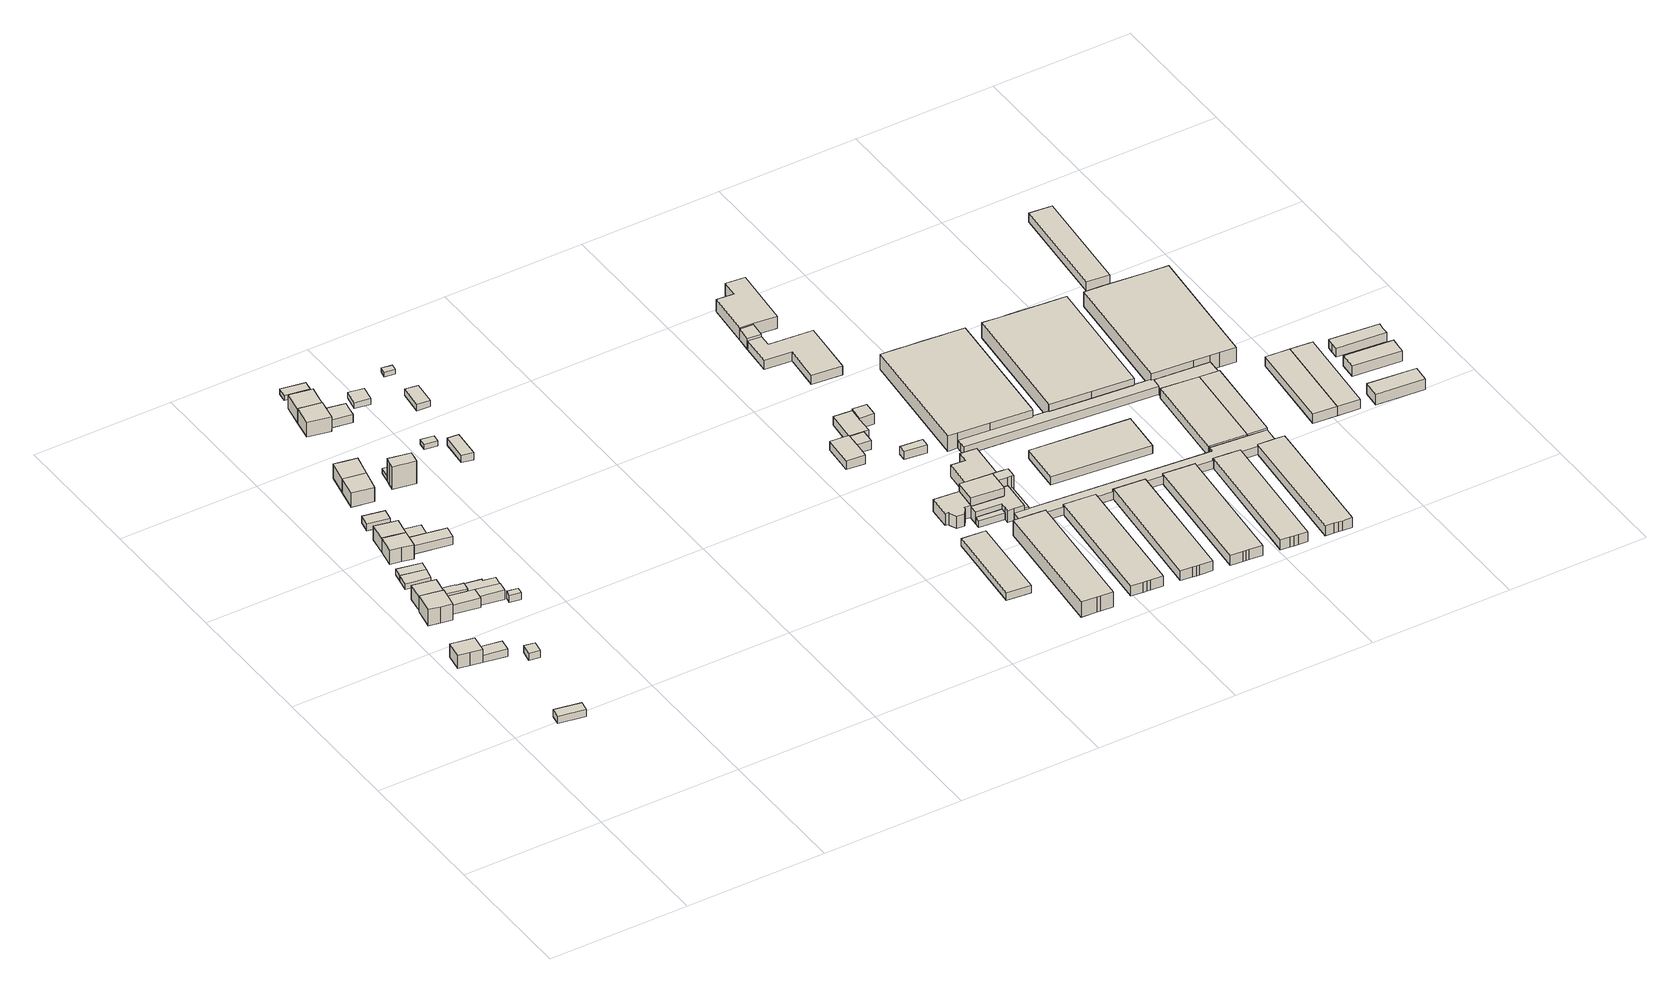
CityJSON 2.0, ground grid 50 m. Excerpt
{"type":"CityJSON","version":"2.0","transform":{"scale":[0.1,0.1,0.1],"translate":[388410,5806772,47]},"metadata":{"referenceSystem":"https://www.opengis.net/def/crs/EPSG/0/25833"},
"CityObjects":{
"building1":{"type":"Building","attributes":{"Gemeindeschluessel":"11000007","BezugspunktDach":"2200","function":"31001_2143","measuredHeight":2.78,"storeysAboveGround":1},"address":[{"country":"Germany","locality":"Berlin","thoroughfareNumber":"31 (2)","thoroughfareName":"Hermeroder Weg"}],"geometry":[{"type":"Solid","lod":"1","boundaries":[[[[0,1,2,3]],[[4,5,6,7]],[[4,7,3,2]],[[5,4,2,1]],[[6,5,1,0]],[[7,6,0,3]]]]}]},
"building2":{"type":"Building","attributes":{"Gemeindeschluessel":"11000007","function":"31001_1010"},"address":[{"country":"Germany","locality":"Berlin","thoroughfareNumber":"25","thoroughfareName":"Hermeroder Weg"}],"children":["building2-1","building2-2"]},
"building2-1":{"type":"BuildingPart","attributes":{"BezugspunktDach":"2200","measuredHeight":7.07,"storeysAboveGround":1},"parents":["building2"],"geometry":[{"type":"MultiSurface","lod":"1","boundaries":[[[8,9,10,11,12,13]],[[14,15,16,17,18,19]],[[14,19,13,12]],[[15,14,12,11]],[[16,15,11,10]],[[20,21,22,16,10,9]],[[18,17,9,8]],[[19,18,8,13]],[[17,22,21,20]]]}]},
"building2-2":{"type":"BuildingPart","attributes":{"BezugspunktDach":"2200","measuredHeight":2.86,"storeysAboveGround":1},"parents":["building2"],"geometry":[{"type":"Solid","lod":"1","boundaries":[[[[23,24,21,20]],[[22,25,26,17]],[[25,22,21,24]],[[26,25,24,23]],[[17,26,23,20]],[[22,17,20,21]]]]}]},
"building3":{"type":"Building","attributes":{"Gemeindeschluessel":"11000007","BezugspunktDach":"2200","function":"31001_2143","measuredHeight":2.72,"storeysAboveGround":1},"address":[{"country":"Germany","locality":"Berlin","thoroughfareNumber":"27 (2)","thoroughfareName":"Hermeroder Weg"}],"geometry":[{"type":"Solid","lod":"1","boundaries":[[[[27,28,29,30]],[[31,32,33,34]],[[31,34,30,29]],[[32,31,29,28]],[[33,32,28,27]],[[34,33,27,30]]]]}]},
"building4":{"type":"Building","attributes":{"Gemeindeschluessel":"11000007","BezugspunktDach":"2200","function":"31001_2463","measuredHeight":2.24,"storeysAboveGround":1},"address":[{"country":"Germany","locality":"Berlin","thoroughfareNumber":"21 (1)","thoroughfareName":"Hermeroder Weg"}],"geometry":[{"type":"Solid","lod":"1","boundaries":[[[[35,36,37,38]],[[39,40,41,42]],[[39,42,38,37]],[[40,39,37,36]],[[41,40,36,35]],[[42,41,35,38]]]]}]},
"building5":{"type":"Building","attributes":{"Gemeindeschluessel":"11000007","function":"31001_1010"},"address":[{"country":"Germany","locality":"Berlin","thoroughfareNumber":"23","thoroughfareName":"Hermeroder Weg"}],"children":["building5-1","building5-2","building5-3"]},
"building5-1":{"type":"BuildingPart","attributes":{"BezugspunktDach":"2200","measuredHeight":7.65,"storeysAboveGround":1},"parents":["building5"],"geometry":[{"type":"Solid","lod":"1","boundaries":[[[[43,44,45,46,47,48]],[[49,50,51,52,53,54]],[[49,54,48,47]],[[50,49,47,46]],[[51,50,46,45]],[[52,51,45,44],[55,56,57,51]],[[53,52,44,43]],[[54,53,43,48]],[[56,55,51,57]]]]}]},
"building5-2":{"type":"BuildingPart","attributes":{"BezugspunktDach":"2200","measuredHeight":3.66,"storeysAboveGround":1},"parents":["building5"],"geometry":[{"type":"Solid","lod":"1","boundaries":[[[[58,59,57,56]],[[51,60,61,55]],[[60,51,57,59]],[[61,60,59,58],[62,63,59,60]],[[55,61,58,56]],[[55,56,57,51]],[[63,62,60,59]]]]}]},
"building5-3":{"type":"BuildingPart","attributes":{"BezugspunktDach":"2200","measuredHeight":3.6,"storeysAboveGround":1},"parents":["building5"],"geometry":[{"type":"Solid","lod":"1","boundaries":[[[[64,65,59,63]],[[60,66,67,62]],[[66,60,59,65]],[[67,66,65,64]],[[62,67,64,63]],[[62,63,59,60]]]]}]},
"building6":{"type":"Building","attributes":{"Gemeindeschluessel":"11000007","BezugspunktDach":"2200","function":"31001_2463","measuredHeight":2.23,"storeysAboveGround":1},"address":[{"country":"Germany","locality":"Berlin","thoroughfareNumber":"19 (1)","thoroughfareName":"Hermeroder Weg"}],"geometry":[{"type":"Solid","lod":"1","boundaries":[[[[36,68,69,37]],[[70,71,40,39]],[[70,39,37,69]],[[71,70,69,68]],[[40,71,68,36]],[[39,40,36,37]]]]}]},
"building7":{"type":"Building","attributes":{"Gemeindeschluessel":"11000007","function":"31001_1010"},"address":[{"country":"Germany","locality":"Berlin","thoroughfareNumber":"21","thoroughfareName":"Hermeroder Weg"}],"children":["building7-1","building7-2","building7-3"]},
"building7-1":{"type":"BuildingPart","attributes":{"BezugspunktDach":"2200","measuredHeight":6.82,"storeysAboveGround":1},"parents":["building7"],"geometry":[{"type":"Solid","lod":"1","boundaries":[[[[72,73,74,75,76,77]],[[78,79,80,81,82,83]],[[78,83,77,76]],[[79,78,76,75]],[[80,79,75,74]],[[81,80,74,73],[84,85,86,87,88,81]],[[82,81,73,72]],[[83,82,72,77]],[[84,81,88,85]],[[88,87,86,85]]]]}]},
"building7-2":{"type":"BuildingPart","attributes":{"BezugspunktDach":"2200","measuredHeight":4.06,"storeysAboveGround":1},"parents":["building7"],"geometry":[{"type":"MultiSurface","lod":"1","boundaries":[[[89,90,91,92,86,85,84]],[[88,87,93,94,95,96,81]],[[93,87,86,92]],[[94,93,92,91]],[[95,94,91,90]],[[97,98,95,90,89]],[[81,96,89,84]],[[88,81,84,85]],[[87,88,85,86]],[[96,95,98,97]]]}]},
"building7-3":{"type":"BuildingPart","attributes":{"BezugspunktDach":"2200","measuredHeight":3.25,"storeysAboveGround":1},"parents":["building7"],"geometry":[{"type":"Solid","lod":"1","boundaries":[[[[99,100,101,102,103,98,97]],[[95,104,105,106,107,108,96]],[[104,95,98,103]],[[105,104,103,102]],[[106,105,102,101]],[[107,106,101,100]],[[108,107,100,99]],[[96,108,99,97]],[[96,97,98,95]]]]}]},
"building8":{"type":"Building","attributes":{"Gemeindeschluessel":"11000007","function":"31001_1010"},"address":[{"country":"Germany","locality":"Berlin","thoroughfareNumber":"17","thoroughfareName":"Hermeroder Weg"}],"children":["building8-1","building8-2"]},
"building8-1":{"type":"BuildingPart","attributes":{"BezugspunktDach":"2200","measuredHeight":7.84,"storeysAboveGround":1},"parents":["building8"],"geometry":[{"type":"MultiSurface","lod":"1","boundaries":[[[109,110,111,112]],[[113,114,115,116]],[[113,116,112,111]],[[114,113,111,110]],[[115,117,118,119,120,114,110,109]],[[116,115,109,112]],[[120,119,118,117,115]]]}]},
"building8-2":{"type":"BuildingPart","attributes":{"BezugspunktDach":"2200","measuredHeight":2.95,"storeysAboveGround":1},"parents":["building8"],"geometry":[{"type":"Solid","lod":"1","boundaries":[[[[121,122,118,117]],[[119,123,124,115]],[[123,119,118,122]],[[124,123,122,121]],[[115,124,121,117]],[[119,115,117,118]]]]}]},
"building9":{"type":"Building","attributes":{"Gemeindeschluessel":"11000007","function":"31001_1010"},"address":[{"country":"Germany","locality":"Berlin","thoroughfareNumber":"19","thoroughfareName":"Hermeroder Weg"}],"children":["building9-1","building9-2"]},
"building9-1":{"type":"BuildingPart","attributes":{"BezugspunktDach":"2200","measuredHeight":7.06,"storeysAboveGround":1},"parents":["building9"],"geometry":[{"type":"Solid","lod":"1","boundaries":[[[[125,126,127,128,129,130]],[[116,131,115,132,133,134]],[[116,134,130,129]],[[131,116,129,128]],[[115,131,128,127]],[[132,115,127,126],[135,136,137,115]],[[133,132,126,125]],[[134,133,125,130]],[[136,135,115,137]]]]}]},
"building9-2":{"type":"BuildingPart","attributes":{"BezugspunktDach":"2200","measuredHeight":3.15,"storeysAboveGround":1},"parents":["building9"],"geometry":[{"type":"Solid","lod":"1","boundaries":[[[[138,139,137,136]],[[115,140,141,135]],[[140,115,137,139]],[[141,140,139,138]],[[135,141,138,136]],[[115,135,136,137]]]]}]},
"building10":{"type":"Building","attributes":{"Gemeindeschluessel":"11000007","BezugspunktDach":"2200","function":"31001_2143","measuredHeight":2.75,"storeysAboveGround":1},"address":[{"country":"Germany","locality":"Berlin","thoroughfareNumber":"23 (2)","thoroughfareName":"Hermeroder Weg"}],"geometry":[{"type":"Solid","lod":"1","boundaries":[[[[142,143,144,145]],[[146,147,148,149]],[[146,149,145,144]],[[147,146,144,143]],[[148,147,143,142]],[[149,148,142,145]]]]}]},
"building11":{"type":"Building","attributes":{"Gemeindeschluessel":"11000007","BezugspunktDach":"2200","function":"31001_2463","measuredHeight":2.57,"storeysAboveGround":1},"address":[{"country":"Germany","locality":"Berlin","thoroughfareNumber":"17 (1)","thoroughfareName":"Hermeroder Weg"}],"geometry":[{"type":"Solid","lod":"1","boundaries":[[[[150,151,152,153]],[[154,155,156,157]],[[154,157,153,152]],[[155,154,152,151]],[[156,155,151,150]],[[157,156,150,153]]]]}]},
"building12":{"type":"Building","attributes":{"Gemeindeschluessel":"11000007","BezugspunktDach":"2200","function":"31001_1010","measuredHeight":6.48,"storeysAboveGround":1},"address":[{"country":"Germany","locality":"Berlin","thoroughfareNumber":"15","thoroughfareName":"Hermeroder Weg"}],"geometry":[{"type":"Solid","lod":"1","boundaries":[[[[158,159,160,161,162]],[[163,164,165,166,167]],[[163,167,162,161]],[[164,163,161,160]],[[165,164,160,159]],[[166,165,159,158]],[[167,166,158,162]]]]}]},
"building13":{"type":"Building","attributes":{"Gemeindeschluessel":"11000007","BezugspunktDach":"2200","function":"31001_1010","measuredHeight":6.48,"storeysAboveGround":1},"address":[{"country":"Germany","locality":"Berlin","thoroughfareNumber":"13","thoroughfareName":"Hermeroder Weg"}],"geometry":[{"type":"Solid","lod":"1","boundaries":[[[[159,168,169,170,161]],[[171,172,173,165,163]],[[171,163,161,170]],[[172,171,170,169]],[[173,172,169,168]],[[165,173,168,159]],[[163,165,159,161]]]]}]},
"building14":{"type":"Building","attributes":{"Gemeindeschluessel":"11000007","BezugspunktDach":"2200","function":"31001_2143","measuredHeight":8.99,"storeysAboveGround":1},"address":[{"country":"Germany","locality":"Berlin","thoroughfareNumber":"15 (1)","thoroughfareName":"Hermeroder Weg"}],"geometry":[{"type":"Solid","lod":"1","boundaries":[[[[174,175,176,177,178,179]],[[180,181,182,183,184,185]],[[180,185,179,178]],[[181,180,178,177]],[[182,181,177,176]],[[183,182,176,175]],[[184,183,175,174]],[[185,184,174,179]]]]}]},
"building15":{"type":"Building","attributes":{"Gemeindeschluessel":"11000007","BezugspunktDach":"2200","function":"31001_2723","measuredHeight":2,"storeysAboveGround":1},"address":[{"country":"Germany","locality":"Berlin","thoroughfareNumber":"13 (1)","thoroughfareName":"Hermeroder Weg"}],"geometry":[{"type":"Solid","lod":"1","boundaries":[[[[186,187,188,189]],[[190,191,192,181]],[[190,181,189,188]],[[191,190,188,187]],[[192,191,187,186]],[[181,192,186,189]]]]}]},
"building16":{"type":"Building","attributes":{"Gemeindeschluessel":"11000007","BezugspunktDach":"2200","function":"31001_1010","measuredHeight":6.6,"storeysAboveGround":1},"address":[{"country":"Germany","locality":"Berlin","thoroughfareNumber":"9","thoroughfareName":"Hermeroder Weg"}],"geometry":[{"type":"Solid","lod":"1","boundaries":[[[[193,194,195,196,197]],[[198,199,200,201,202]],[[198,202,197,196]],[[199,198,196,195]],[[200,199,195,194]],[[201,200,194,193]],[[202,201,193,197]]]]}]},
"building17":{"type":"Building","attributes":{"Gemeindeschluessel":"11000007","function":"31001_1010"},"address":[{"country":"Germany","locality":"Berlin","thoroughfareNumber":"11","thoroughfareName":"Hermeroder Weg"}],"children":["building17-1","building17-2"]},
"building17-1":{"type":"BuildingPart","attributes":{"BezugspunktDach":"2200","measuredHeight":6.28,"storeysAboveGround":1},"parents":["building17"],"geometry":[{"type":"MultiSurface","lod":"1","boundaries":[[[203,204,205,206,207]],[[202,208,201,209,210]],[[202,210,207,206]],[[208,202,206,205]],[[201,208,205,204]],[[209,211,212,213,214,204,203]],[[210,209,203,207]],[[215,213,212,211]],[[215,201,214,213]]]}]},
"building17-2":{"type":"BuildingPart","attributes":{"BezugspunktDach":"2200","measuredHeight":3.38,"storeysAboveGround":1},"parents":["building17"],"geometry":[{"type":"Solid","lod":"1","boundaries":[[[[216,217,218,214,213,212]],[[215,201,219,220,221,211]],[[219,201,214,218]],[[220,219,218,217]],[[221,220,217,216]],[[211,221,216,212]],[[215,211,212,213]],[[201,215,213,214]]]]}]},
"building18":{"type":"Building","attributes":{"Gemeindeschluessel":"11000007","BezugspunktDach":"2200","function":"31001_2463","measuredHeight":2.08,"storeysAboveGround":1},"address":[{"country":"Germany","locality":"Berlin","thoroughfareNumber":"9 (3)","thoroughfareName":"Hermeroder Weg"}],"geometry":[{"type":"Solid","lod":"1","boundaries":[[[[222,223,224,225]],[[226,227,228,229]],[[226,229,225,224]],[[227,226,224,223]],[[228,227,223,222]],[[229,228,222,225]]]]}]},
"building19":{"type":"Building","attributes":{"Gemeindeschluessel":"11000007","BezugspunktDach":"2200","function":"31001_2723","measuredHeight":2.46,"storeysAboveGround":1},"address":[{"country":"Germany","locality":"Berlin","thoroughfareNumber":"13 (2)","thoroughfareName":"Hermeroder Weg"}],"geometry":[{"type":"Solid","lod":"1","boundaries":[[[[230,231,232,233]],[[234,235,236,237]],[[234,237,233,232]],[[235,234,232,231]],[[236,235,231,230]],[[237,236,230,233]]]]}]},
"building20":{"type":"Building","attributes":{"Gemeindeschluessel":"11000007","BezugspunktDach":"2200","function":"31001_2143","measuredHeight":2.34,"storeysAboveGround":1},"address":[{"country":"Germany","locality":"Berlin","thoroughfareNumber":"9 (1)","thoroughfareName":"Hermeroder Weg"}],"geometry":[{"type":"Solid","lod":"1","boundaries":[[[[238,239,240,241]],[[242,243,244,245]],[[242,245,241,240]],[[243,242,240,239]],[[244,243,239,238]],[[245,244,238,241]]]]}]},
"building21":{"type":"Building","attributes":{"Gemeindeschluessel":"11000007","BezugspunktDach":"2200","function":"31001_2143","measuredHeight":2.72,"storeysAboveGround":1},"address":[{"country":"Germany","locality":"Berlin","thoroughfareNumber":"13 (3)","thoroughfareName":"Hermeroder Weg"}],"geometry":[{"type":"Solid","lod":"1","boundaries":[[[[246,247,248,249]],[[250,251,252,253]],[[250,253,249,248]],[[251,250,248,247]],[[252,251,247,246]],[[253,252,246,249]]]]}]},
"building22":{"type":"Building","attributes":{"Gemeindeschluessel":"11000007","BezugspunktDach":"2200","function":"31001_2143","measuredHeight":2.44,"storeysAboveGround":1},"address":[{"country":"Germany","locality":"Berlin","thoroughfareNumber":"11 (1)","thoroughfareName":"Hermeroder Weg"}],"geometry":[{"type":"Solid","lod":"1","boundaries":[[[[254,255,256,257]],[[258,259,260,261]],[[258,261,257,256]],[[259,258,256,255]],[[260,259,255,254]],[[261,260,254,257]]]]}]},
"building23":{"type":"Building","attributes":{"Gemeindeschluessel":"11000007","BezugspunktDach":"2200","function":"31001_1313","measuredHeight":1.68,"storeysAboveGround":1},"address":[{"country":"Germany","locality":"Berlin","thoroughfareNumber":"9 (2)","thoroughfareName":"Hermeroder Weg"}],"geometry":[{"type":"Solid","lod":"1","boundaries":[[[[262,263,264,265]],[[266,267,268,269]],[[266,269,265,264]],[[267,266,264,263]],[[268,267,263,262]],[[269,268,262,265]]]]}]},
"building24":{"type":"Building","attributes":{"Gemeindeschluessel":"11000007","BezugspunktDach":"2200","function":"31001_2500","measuredHeight":2.76,"storeysAboveGround":1},"address":[{"country":"Germany","locality":"Berlin","thoroughfareNumber":"7 (19)","thoroughfareName":"Diedersdorfer Weg"}],"geometry":[{"type":"Solid","lod":"1","boundaries":[[[[270,271,272,273]],[[274,275,276,277]],[[274,277,273,272]],[[275,274,272,271]],[[276,275,271,270]],[[277,276,270,273]]]]}]},
"building25":{"type":"Building","attributes":{"Gemeindeschluessel":"11000007","BezugspunktDach":"2200","function":"31001_2500","measuredHeight":4.6,"storeysAboveGround":1},"address":[{"country":"Germany","locality":"Berlin","thoroughfareNumber":"7 (1)","thoroughfareName":"Diedersdorfer Weg"}],"geometry":[{"type":"Solid","lod":"1","boundaries":[[[[278,279,280,281,282,283,284,285,286,287]],[[288,289,290,291,292,293,294,295,296,297]],[[288,297,287,286]],[[289,288,286,285]],[[290,289,285,284]],[[291,290,284,283]],[[292,291,283,282]],[[293,292,282,281]],[[294,293,281,280]],[[295,294,280,279]],[[296,295,279,278]],[[297,296,278,287]]]]}]},
"building26":{"type":"Building","attributes":{"Gemeindeschluessel":"11000007","BezugspunktDach":"2200","function":"31001_2741","measuredHeight":6.91,"storeysAboveGround":1},"address":[{"country":"Germany","locality":"Berlin","thoroughfareNumber":"7 (20)","thoroughfareName":"Diedersdorfer Weg"}],"geometry":[{"type":"Solid","lod":"1","boundaries":[[[[298,299,300,301,302,303,304,305]],[[306,307,308,309,310,311,312,313]],[[306,313,305,304]],[[307,306,304,303]],[[308,307,303,302]],[[309,308,302,301]],[[310,309,301,300]],[[311,310,300,299]],[[312,311,299,298]],[[313,312,298,305]]]]}]},
"building27":{"type":"Building","attributes":{"Gemeindeschluessel":"11000007","BezugspunktDach":"2200","function":"51009_1610","measuredHeight":2.42,"storeysAboveGround":0},"address":[{"country":"Germany","locality":"Berlin"}],"geometry":[{"type":"Solid","lod":"1","boundaries":[[[[314,315,316,317]],[[318,319,320,321]],[[318,321,317,316]],[[319,318,316,315]],[[320,319,315,314]],[[321,320,314,317]]]]}]},
"building28":{"type":"Building","attributes":{"Gemeindeschluessel":"11000007","function":"31001_1220"},"address":[{"country":"Germany","locality":"Berlin","thoroughfareNumber":"7 (2)","thoroughfareName":"Diedersdorfer Weg"}],"children":["building28-1","building28-2","building28-3","building28-4"]},
"building28-1":{"type":"BuildingPart","attributes":{"BezugspunktDach":"2200","measuredHeight":3.49,"storeysAboveGround":1},"parents":["building28"],"geometry":[{"type":"MultiSurface","lod":"1","boundaries":[[[322,323,324,325,326,327,328]],[[329,330,331,332,333,334,335]],[[329,335,328,327]],[[330,329,327,326]],[[336,337,326,325]],[[332,338,336,331,325,324]],[[333,332,324,323]],[[334,333,323,322]],[[335,334,322,328]],[[331,330,337,336]],[[331,336,338,332]]]}]},
"building28-2":{"type":"BuildingPart","attributes":{"BezugspunktDach":"2200","measuredHeight":3.47,"storeysAboveGround":1},"parents":["building28"],"geometry":[{"type":"MultiSurface","lod":"1","boundaries":[[[336,339,340,341,342,343,337]],[[344,345,346,347,348,331,330]],[[344,330,337,343]],[[345,344,343,342]],[[348,347,340,339]],[[331,336,339,336]],[[345,342,341,346]],[[348,339,336,331]],[[330,331,336,337]]]}]},
"building28-3":{"type":"BuildingPart","attributes":{"BezugspunktDach":"2200","measuredHeight":4.91,"storeysAboveGround":1},"parents":["building28"],"geometry":[{"type":"MultiSurface","lod":"1","boundaries":[[[349,350,351,352]],[[345,353,354,346]],[[345,342,341,352,351]],[[353,345,351,350]],[[354,353,350,349]],[[346,354,349,352]],[[346,341,342,345]]]}]},
"building28-4":{"type":"BuildingPart","attributes":{"BezugspunktDach":"2200","measuredHeight":3.44,"storeysAboveGround":1},"parents":["building28"],"geometry":[{"type":"Solid","lod":"1","boundaries":[[[[355,356,339,336,338]],[[331,348,357,333,332]],[[357,348,339,356]],[[333,357,356,355]],[[332,333,355,338]],[[331,332,338,336]],[[348,331,336,339]]]]}]},
"building29":{"type":"Building","attributes":{"Gemeindeschluessel":"11000007","function":"31001_2020"},"address":[{"country":"Germany","locality":"Berlin","thoroughfareNumber":"11, 7, 9","thoroughfareName":"Diedersdorfer Weg"}],"children":["building29-1","building29-2","building29-3","building29-4"]},
"building29-1":{"type":"BuildingPart","attributes":{"BezugspunktDach":"2200","measuredHeight":7.83,"storeysAboveGround":2},"parents":["building29"],"geometry":[{"type":"MultiSurface","lod":"1","boundaries":[[[358,359,360,361,362,363]],[[364,365,366,367,368,369]],[[364,369,363,362]],[[365,364,362,361]],[[370,371,365,361,360]],[[372,373,374,359,358]],[[367,375,367,368]],[[369,368,358,363],[368,369,376,373]],[[366,365,371,370]],[[367,366,360,359]],[[368,367,375,374,373,372]],[[376,369,368,373]]]}]},
"building29-2":{"type":"BuildingPart","attributes":{"BezugspunktDach":"2200","measuredHeight":4.54,"storeysAboveGround":2},"parents":["building29"],"geometry":[{"type":"MultiSurface","lod":"1","boundaries":[[[377,378,379,380,381,382,374,373,376,383]],[[369,368,367,384,385,386,387,320,319,318]],[[369,318,383,376]],[[385,384,382,381]],[[386,385,381,380]],[[387,386,380,379]],[[320,387,379,378]],[[319,320,378,377]],[[318,319,377,383]],[[388,368,369,389,376,373]],[[368,390,373,374,367]],[[391,384,367,374,382]]]}]},
"building29-3":{"type":"BuildingPart","attributes":{"BezugspunktDach":"2200","measuredHeight":4.5,"storeysAboveGround":2},"parents":["building29"],"geometry":[{"type":"MultiSurface","lod":"1","boundaries":[[[392,393,394,395,396,371]],[[397,398,399,400,401,365]],[[397,365,371,396]],[[398,397,396,395]],[[399,398,395,394]],[[400,399,394,393]],[[401,400,393,392]],[[365,401,366,365,402]],[[402,365,366,370,371]],[[392,370,366,401]]]}]},
"building29-4":{"type":"BuildingPart","attributes":{"BezugspunktDach":"2200","measuredHeight":7.83,"storeysAboveGround":2},"parents":["building29"],"geometry":[{"type":"MultiSurface","lod":"1","boundaries":[[[403,404,405,406,407,360,359]],[[366,401,408,409,410,384,367]],[[392,370,366,360,407]],[[408,401,407,406]],[[409,408,406,405]],[[410,409,405,404]],[[384,410,404,403]],[[374,382,384,367,384,403,359]],[[367,359,360,366]],[[401,366,370,392]],[[367,384,382,374]]]}]},
"building30":{"type":"Building","attributes":{"Gemeindeschluessel":"11000007","BezugspunktDach":"2200","function":"31001_2723","measuredHeight":3,"storeysAboveGround":1},"address":[{"country":"Germany","locality":"Berlin","thoroughfareNumber":"7 (3)","thoroughfareName":"Diedersdorfer Weg"}],"geometry":[{"type":"Solid","lod":"1","boundaries":[[[[411,412,413,414]],[[415,416,417,418]],[[415,418,414,413]],[[416,415,413,412]],[[417,416,412,411]],[[418,417,411,414]]]]}]},
"building31":{"type":"Building","attributes":{"Gemeindeschluessel":"11000007","BezugspunktDach":"2200","function":"31001_2700","measuredHeight":3.54,"storeysAboveGround":1},"address":[{"country":"Germany","locality":"Berlin","thoroughfareNumber":"7 (17)","thoroughfareName":"Diedersdorfer Weg"}],"geometry":[{"type":"Solid","lod":"1","boundaries":[[[[419,420,421,422]],[[384,410,423,385]],[[384,385,422,421]],[[410,384,421,420]],[[423,410,420,419]],[[385,423,419,422]]]]}]},
"building32":{"type":"Building","attributes":{"Gemeindeschluessel":"11000007","BezugspunktDach":"2200","function":"31001_2741","measuredHeight":4.97,"storeysAboveGround":1},"address":[{"country":"Germany","locality":"Berlin","thoroughfareNumber":"7 (21)","thoroughfareName":"Diedersdorfer Weg"}],"geometry":[{"type":"Solid","lod":"1","boundaries":[[[[424,425,426,427,428,429,430,431,432,433]],[[434,435,436,437,438,439,440,441,442,443]],[[434,443,433,432]],[[435,434,432,431]],[[436,435,431,430]],[[437,436,430,429]],[[438,437,429,428]],[[439,438,428,427]],[[440,439,427,426]],[[441,440,426,425]],[[442,441,425,424]],[[443,442,424,433]]]]}]},
"building33":{"type":"Building","attributes":{"Gemeindeschluessel":"11000007","BezugspunktDach":"2200","function":"51009_1610","measuredHeight":4.3,"storeysAboveGround":0},"address":[{"country":"Germany","locality":"Berlin"}],"geometry":[{"type":"Solid","lod":"1","boundaries":[[[[444,445,446,447]],[[448,449,450,451]],[[448,451,447,446]],[[449,448,446,445]],[[450,449,445,444]],[[451,450,444,447]]]]}]},
"building34":{"type":"Building","attributes":{"name":"Naturschutzstation","Gemeindeschluessel":"11000007","BezugspunktDach":"2200","function":"31001_3020","measuredHeight":3.5,"storeysAboveGround":1},"address":[{"country":"Germany","locality":"Berlin","thoroughfareNumber":"5 (1)","thoroughfareName":"Diedersdorfer Weg"}],"geometry":[{"type":"Solid","lod":"1","boundaries":[[[[452,453,454,455,456,457,458,459]],[[451,450,460,461,462,463,464,465]],[[451,465,459,458]],[[450,451,458,457]],[[460,450,457,456]],[[461,460,456,455]],[[462,461,455,454]],[[463,462,454,453]],[[464,463,453,452]],[[465,464,452,459]]]]}]},
"building35":{"type":"Building","attributes":{"Gemeindeschluessel":"11000007","BezugspunktDach":"2200","function":"31001_3020","measuredHeight":4.73,"storeysAboveGround":1},"address":[{"country":"Germany","locality":"Berlin","thoroughfareNumber":"5","thoroughfareName":"Diedersdorfer Weg"}],"geometry":[{"type":"Solid","lod":"1","boundaries":[[[[466,467,468,469,470,471,472]],[[473,474,475,476,477,449,448]],[[473,448,472,471]],[[474,473,471,470]],[[475,474,470,469]],[[476,475,469,468]],[[477,476,468,467]],[[449,477,467,466]],[[448,449,466,472]]]]}]},
"building36":{"type":"Building","attributes":{"Gemeindeschluessel":"11000007","BezugspunktDach":"2200","function":"31001_2741","measuredHeight":4.79,"storeysAboveGround":1},"address":[{"country":"Germany","locality":"Berlin","thoroughfareNumber":"7 (22)","thoroughfareName":"Diedersdorfer Weg"}],"geometry":[{"type":"Solid","lod":"1","boundaries":[[[[478,479,480,481,482,483,484,485,486,487]],[[488,489,490,491,492,493,494,495,496,497]],[[488,497,487,486]],[[489,488,486,485]],[[490,489,485,484]],[[491,490,484,483]],[[492,491,483,482]],[[493,492,482,481]],[[494,493,481,480]],[[495,494,480,479]],[[496,495,479,478]],[[497,496,478,487]]]]}]},
"building37":{"type":"Building","attributes":{"Gemeindeschluessel":"11000007","BezugspunktDach":"2200","function":"31001_2741","measuredHeight":9.04,"storeysAboveGround":1},"address":[{"country":"Germany","locality":"Berlin","thoroughfareNumber":"7 (4)","thoroughfareName":"Diedersdorfer Weg"}],"geometry":[{"type":"Solid","lod":"1","boundaries":[[[[498,499,500,501,502,503,504,505,506,507,508,509]],[[510,511,512,513,514,515,516,517,518,519,520,521]],[[510,521,509,508]],[[511,510,508,507]],[[512,511,507,506]],[[513,512,506,505]],[[514,513,505,504]],[[515,514,504,503]],[[516,515,503,502]],[[517,516,502,501]],[[518,517,501,500]],[[519,518,500,499]],[[520,519,499,498]],[[521,520,498,509]]]]}]},
"building38":{"type":"Building","attributes":{"Gemeindeschluessel":"11000007","BezugspunktDach":"2200","function":"31001_2720","measuredHeight":3.09,"storeysAboveGround":1},"address":[{"country":"Germany","locality":"Berlin","thoroughfareNumber":"7 (9)","thoroughfareName":"Diedersdorfer Weg"}],"geometry":[{"type":"Solid","lod":"1","boundaries":[[[[522,523,524,525]],[[526,527,528,529]],[[526,529,525,524]],[[527,526,524,523]],[[528,527,523,522]],[[529,528,522,525]]]]}]},
"building39":{"type":"Building","attributes":{"Gemeindeschluessel":"11000007","BezugspunktDach":"2200","function":"31001_2700","measuredHeight":3.18,"storeysAboveGround":1},"address":[{"country":"Germany","locality":"Berlin","thoroughfareNumber":"7 (18)","thoroughfareName":"Diedersdorfer Weg"}],"geometry":[{"type":"Solid","lod":"1","boundaries":[[[[530,531,532,533,534,535,536,537,538,539,540,541,542,543,544,545,546,547,548,549,550,551,552,553,554,555,556,557,558]],[[559,560,561,562,563,564,565,566,567,568,569,570,571,572,573,574,575,576,492,491,489,488,438,437,435,434,577,578,579]],[[559,579,558,557]],[[560,559,557,556]],[[561,560,556,555]],[[562,561,555,554]],[[563,562,554,553]],[[564,563,553,552]],[[565,564,552,551]],[[566,565,551,550]],[[567,566,550,549]],[[568,567,549,548]],[[569,568,548,547]],[[570,569,547,546]],[[571,570,546,545]],[[572,571,545,544]],[[573,572,544,543]],[[574,573,543,542]],[[575,574,542,541]],[[576,575,541,540]],[[492,576,540,539]],[[491,492,539,538]],[[489,491,538,537]],[[488,489,537,536]],[[438,488,536,535]],[[437,438,535,534]],[[435,437,534,533]],[[434,435,533,532]],[[577,434,532,531]],[[578,577,531,530]],[[579,578,530,558]]]]}]},
"building40":{"type":"Building","attributes":{"Gemeindeschluessel":"11000007","BezugspunktDach":"2200","function":"31001_2741","measuredHeight":4.96,"storeysAboveGround":1},"address":[{"country":"Germany","locality":"Berlin","thoroughfareNumber":"7 (23)","thoroughfareName":"Diedersdorfer Weg"}],"geometry":[{"type":"Solid","lod":"1","boundaries":[[[[580,581,582,583,584,585,586,587,588,589]],[[590,591,592,593,594,595,596,597,598,599]],[[590,599,589,588]],[[591,590,588,587]],[[592,591,587,586]],[[593,592,586,585]],[[594,593,585,584]],[[595,594,584,583]],[[596,595,583,582]],[[597,596,582,581]],[[598,597,581,580]],[[599,598,580,589]]]]}]},
"building41":{"type":"Building","attributes":{"Gemeindeschluessel":"11000007","function":"31001_2700"},"address":[{"country":"Germany","locality":"Berlin","thoroughfareNumber":"7 (5)","thoroughfareName":"Diedersdorfer Weg"}],"children":["building41-1","building41-2"]},
"building41-1":{"type":"BuildingPart","attributes":{"BezugspunktDach":"2200","measuredHeight":3.41,"storeysAboveGround":1},"parents":["building41"],"geometry":[{"type":"MultiSurface","lod":"1","boundaries":[[[600,601,602,603,604,605,606,607,608,609,610,611,612,613]],[[614,520,518,517,615,616,617,618,619,620,621,622,623,624]],[[614,624,613,612]],[[520,614,612,611]],[[518,520,611,610]],[[517,518,610,609]],[[615,517,609,608]],[[616,615,608,607]],[[617,616,607,606]],[[618,617,606,605]],[[619,618,605,604]],[[620,619,604,603]],[[621,620,603,602]],[[625,626,602,601]],[[623,627,625,622,601,600]],[[624,623,600,613]],[[622,621,626,625]],[[622,625,627,623]]]}]},
"building41-2":{"type":"BuildingPart","attributes":{"BezugspunktDach":"2200","measuredHeight":2.98,"storeysAboveGround":1},"parents":["building41"],"geometry":[{"type":"MultiSurface","lod":"1","boundaries":[[[628,629,630,626,627,631]],[[623,621,632,633,634,635]],[[623,635,631,627]],[[632,621,626,630]],[[633,632,630,629]],[[634,633,629,628]],[[635,634,628,631]],[[622,625,626,621,636]],[[623,627,625,622]]]}]},
"building42":{"type":"Building","attributes":{"Gemeindeschluessel":"11000007","BezugspunktDach":"2200","function":"31001_2741","measuredHeight":4.76,"storeysAboveGround":1},"address":[{"country":"Germany","locality":"Berlin","thoroughfareNumber":"7 (24)","thoroughfareName":"Diedersdorfer Weg"}],"geometry":[{"type":"Solid","lod":"1","boundaries":[[[[637,638,639,640,641,642,643,644,645,646]],[[647,648,649,650,651,652,653,654,655,656]],[[647,656,646,645]],[[648,647,645,644]],[[649,648,644,643]],[[650,649,643,642]],[[651,650,642,641]],[[652,651,641,640]],[[653,652,640,639]],[[654,653,639,638]],[[655,654,638,637]],[[656,655,637,646]]]]}]},
"building43":{"type":"Building","attributes":{"Gemeindeschluessel":"11000007","BezugspunktDach":"2200","function":"31001_2741","measuredHeight":9.06,"storeysAboveGround":1},"address":[{"country":"Germany","locality":"Berlin","thoroughfareNumber":"7 (6)","thoroughfareName":"Diedersdorfer Weg"}],"geometry":[{"type":"Solid","lod":"1","boundaries":[[[[657,658,659,660,661,662,663,664,665,666,667,668]],[[615,669,670,671,672,673,674,675,618,617,676,616]],[[615,616,668,667]],[[669,615,667,666]],[[670,669,666,665]],[[671,670,665,664]],[[672,671,664,663]],[[673,672,663,662]],[[674,673,662,661]],[[675,674,661,660]],[[618,675,660,659]],[[617,618,659,658]],[[676,617,658,657]],[[616,676,657,668]]]]}]},
"building44":{"type":"Building","attributes":{"Gemeindeschluessel":"11000007","BezugspunktDach":"2200","function":"31001_2741","measuredHeight":4.64,"storeysAboveGround":1},"address":[{"country":"Germany","locality":"Berlin","thoroughfareNumber":"7 (25)","thoroughfareName":"Diedersdorfer Weg"}],"geometry":[{"type":"Solid","lod":"1","boundaries":[[[[677,678,679,680,681,682,683,684,685,686]],[[568,567,687,566,688,689,690,691,692,693]],[[568,693,686,685]],[[567,568,685,684]],[[687,567,684,683]],[[566,687,683,682]],[[688,566,682,681]],[[689,688,681,680]],[[690,689,680,679]],[[691,690,679,678]],[[692,691,678,677]],[[693,692,677,686]]]]}]},
"building45":{"type":"Building","attributes":{"Gemeindeschluessel":"11000007","BezugspunktDach":"2200","function":"31001_2721","measuredHeight":3.78,"storeysAboveGround":1},"address":[{"country":"Germany","locality":"Berlin","thoroughfareNumber":"7 (10)","thoroughfareName":"Diedersdorfer Weg"}],"geometry":[{"type":"Solid","lod":"1","boundaries":[[[[694,695,696,697,698,699]],[[700,701,702,703,704,705]],[[700,705,699,698]],[[701,700,698,697]],[[702,701,697,696]],[[703,702,696,695]],[[704,703,695,694]],[[705,704,694,699]]]]}]},
"building46":{"type":"Building","attributes":{"Gemeindeschluessel":"11000007","BezugspunktDach":"2200","function":"31001_2720","measuredHeight":3.77,"storeysAboveGround":1},"address":[{"country":"Germany","locality":"Berlin","thoroughfareNumber":"7 (11)","thoroughfareName":"Diedersdorfer Weg"}],"geometry":[{"type":"Solid","lod":"1","boundaries":[[[[706,707,696,695]],[[634,633,565,564]],[[634,564,695,696]],[[633,634,696,707]],[[565,633,707,706]],[[564,565,706,695]]]]}]},
"building47":{"type":"Building","attributes":{"Gemeindeschluessel":"11000007","BezugspunktDach":"2200","function":"31001_2741","measuredHeight":8.34,"storeysAboveGround":1},"address":[{"country":"Germany","locality":"Berlin","thoroughfareNumber":"7 (8)","thoroughfareName":"Diedersdorfer Weg"}],"geometry":[{"type":"Solid","lod":"1","boundaries":[[[[708,709,710,711,712,713,714,715,716,717,718,719]],[[619,720,721,722,723,724,725,726,727,632,728,620]],[[619,620,719,718]],[[720,619,718,717]],[[721,720,717,716]],[[722,721,716,715]],[[723,722,715,714]],[[724,723,714,713]],[[725,724,713,712]],[[726,725,712,711]],[[727,726,711,710]],[[632,727,710,709]],[[728,632,709,708]],[[620,728,708,719]]]]}]},
"building48":{"type":"Building","attributes":{"Gemeindeschluessel":"11000007","BezugspunktDach":"2200","function":"31001_2720","measuredHeight":3.58,"storeysAboveGround":1},"address":[{"country":"Germany","locality":"Berlin","thoroughfareNumber":"7 (12)","thoroughfareName":"Diedersdorfer Weg"}],"geometry":[{"type":"Solid","lod":"1","boundaries":[[[[729,730,731,732]],[[733,734,735,736]],[[733,736,732,731]],[[734,733,731,730]],[[735,734,730,729]],[[736,735,729,732]]]]}]},
"building49":{"type":"Building","attributes":{"Gemeindeschluessel":"11000007","BezugspunktDach":"2200","function":"31001_2741","measuredHeight":4.06,"storeysAboveGround":1},"address":[{"country":"Germany","locality":"Berlin","thoroughfareNumber":"7 (7)","thoroughfareName":"Diedersdorfer Weg"}],"geometry":[{"type":"Solid","lod":"1","boundaries":[[[[737,738,739,740]],[[741,742,743,744]],[[741,744,740,739]],[[742,741,739,738]],[[743,742,738,737]],[[744,743,737,740]]]]}]},
"building50":{"type":"Building","attributes":{"Gemeindeschluessel":"11000007","BezugspunktDach":"2200","function":"31001_2723","measuredHeight":3.6,"storeysAboveGround":1},"address":[{"country":"Germany","locality":"Berlin","thoroughfareNumber":"7 (13)","thoroughfareName":"Diedersdorfer Weg"}],"geometry":[{"type":"Solid","lod":"1","boundaries":[[[[745,746,730,729]],[[734,747,748,735]],[[734,735,729,730]],[[747,734,730,746]],[[748,747,746,745]],[[735,748,745,729]]]]}]},
"building51":{"type":"Building","attributes":{"Gemeindeschluessel":"11000007","BezugspunktDach":"2200","function":"31001_2723","measuredHeight":4.36,"storeysAboveGround":1},"address":[{"country":"Germany","locality":"Berlin","thoroughfareNumber":"7 (16)","thoroughfareName":"Diedersdorfer Weg"}],"geometry":[{"type":"Solid","lod":"1","boundaries":[[[[749,750,751,752,753]],[[754,755,756,757,758]],[[754,758,753,752]],[[755,754,752,751]],[[756,755,751,750]],[[757,756,750,749]],[[758,757,749,753]]]]}]},
"building52":{"type":"Building","attributes":{"Gemeindeschluessel":"11000007","BezugspunktDach":"2200","function":"31001_2723","measuredHeight":4.3,"storeysAboveGround":1},"address":[{"country":"Germany","locality":"Berlin","thoroughfareNumber":"7 (15)","thoroughfareName":"Diedersdorfer Weg"}],"geometry":[{"type":"Solid","lod":"1","boundaries":[[[[759,760,761,762,763]],[[764,765,766,767,768]],[[764,768,763,762]],[[765,764,762,761]],[[766,765,761,760]],[[767,766,760,759]],[[768,767,759,763]]]]}]},
"building53":{"type":"Building","attributes":{"Gemeindeschluessel":"11000007","BezugspunktDach":"2200","function":"31001_2723","measuredHeight":3.65,"storeysAboveGround":1},"address":[{"country":"Germany","locality":"Berlin","thoroughfareNumber":"7 (14)","thoroughfareName":"Diedersdorfer Weg"}],"geometry":[{"type":"Solid","lod":"1","boundaries":[[[[769,770,771,772,773,774]],[[775,776,777,778,779,780]],[[775,780,774,773]],[[776,775,773,772]],[[777,776,772,771]],[[778,777,771,770]],[[779,778,770,769]],[[780,779,769,774]]]]}]}
},
"vertices":[
[223,439,64],[229,475,64],[135,493,64],[129,457,64],[135,493,36],[229,475,36],[223,439,36],[129,457,36],
[51,841,94],[92,833,94],[102,895,94],[61,903,94],[20,911,94],[10,848,94],[20,911,43],[61,903,43],[102,895,43],[92,833,43],[51,841,43],[10,848,43],[92,833,71],[99,876,71],[99,876,43],
[174,818,71],[181,862,71],[181,862,43],[174,818,43],
[256,759,70],[264,801,70],[226,808,70],[217,766,70],[226,808,43],[264,801,43],[256,759,43],[217,766,43],
[172,1263,60],[182,1305,60],[96,1322,60],[88,1278,60],[96,1322,38],[182,1305,38],[172,1263,38],[88,1278,38],
[93,1080,98],[133,1072,98],[146,1146,98],[106,1154,98],[66,1162,98],[53,1088,98],[66,1162,35],[106,1154,35],[146,1146,35],[133,1072,35],[93,1080,35],[53,1088,35],[138,1099,35],[138,1099,71],[146,1146,71],
[240,1080,71],[248,1128,71],[248,1128,35],[240,1080,35],[242,1090,35],[242,1090,71],
[324,1075,71],[331,1112,71],[331,1112,35],[324,1075,35],
[189,1339,60],[102,1356,60],[102,1356,38],[189,1339,38],
[106,1154,94],[146,1146,94],[157,1208,94],[117,1216,94],[76,1224,94],[66,1162,94],[76,1224,40],[117,1216,40],[157,1208,40],[146,1146,40],[106,1154,40],[66,1162,40],[146,1146,80],[152,1176,80],[152,1179,80],[152,1179,40],[152,1176,40],
[224,1132,80],[230,1162,80],[201,1167,80],[202,1170,80],[202,1170,40],[201,1167,40],[230,1162,40],[224,1132,40],[224,1132,67],[230,1162,67],
[331,1112,67],[338,1149,67],[295,1157,67],[296,1164,67],[233,1175,67],[233,1175,40],[296,1164,40],[295,1157,40],[338,1149,40],[331,1112,40],
[206,1462,91],[218,1526,91],[138,1543,91],[127,1477,91],[138,1543,37],[218,1526,37],[206,1462,37],[127,1477,37],[206,1462,66],[215,1510,66],[215,1510,37],[208,1473,37],
[275,1449,66],[284,1497,66],[284,1497,37],[275,1449,37],
[155,1403,92],[194,1395,92],[206,1462,92],[167,1469,92],[127,1477,92],[115,1411,92],[167,1469,37],[194,1395,37],[155,1403,37],[115,1411,37],[198,1417,37],[198,1417,69],[206,1462,69],
[334,1393,69],[342,1437,69],[342,1437,37],[334,1393,37],
[370,1053,58],[374,1075,58],[335,1082,58],[331,1060,58],[335,1082,30],[374,1075,30],[370,1053,30],[331,1060,30],
[224,1581,60],[232,1623,60],[156,1638,60],[148,1596,60],[156,1638,34],[232,1623,34],[224,1581,34],[148,1596,34],
[247,1709,89],[264,1784,89],[225,1791,89],[186,1798,89],[171,1723,89],[186,1798,33],[225,1791,33],[264,1784,33],[247,1709,33],[171,1723,33],
[281,1861,89],[241,1868,89],[202,1876,89],[202,1876,33],[241,1868,33],[281,1861,33],
[403,1713,125],[407,1734,125],[411,1756,125],[332,1771,125],[328,1749,125],[324,1728,125],[328,1749,37],[332,1771,37],[411,1756,37],[407,1734,37],[403,1713,37],[324,1728,37],
[381,1761,57],[389,1802,57],[340,1812,57],[332,1771,57],[340,1812,37],[389,1802,37],[381,1761,37],
[337,2156,87],[351,2232,87],[310,2240,87],[270,2248,87],[256,2170,87],[270,2248,33],[310,2240,33],[351,2232,33],[337,2156,33],[256,2170,33],
[323,2079,90],[337,2156,90],[297,2163,90],[256,2170,90],[243,2095,90],[297,2163,33],[323,2079,33],[243,2095,33],[326,2096,33],[326,2096,64],[331,2126,64],[337,2156,64],[331,2126,33],
[403,2082,64],[408,2112,64],[414,2141,64],[414,2141,33],[408,2112,33],[403,2082,33],
[366,2273,54],[372,2307,54],[287,2323,54],[281,2289,54],[287,2323,33],[372,2307,33],[366,2273,33],[281,2289,33],
[558,1837,58],[562,1865,58],[517,1872,58],[513,1843,58],[517,1872,39],[562,1865,39],[558,1837,39],[513,1843,39],
[496,2126,59],[506,2181,59],[452,2192,59],[441,2136,59],[452,2192,36],[506,2181,36],[496,2126,36],[441,2136,36],
[614,1717,68],[623,1819,68],[584,1822,68],[574,1725,68],[584,1822,40],[623,1819,40],[614,1717,40],[574,1725,40],
[643,2015,65],[651,2098,65],[606,2106,65],[596,2020,65],[606,2106,40],[651,2098,40],[643,2015,40],[596,2020,40],
[640,2213,56],[644,2237,56],[608,2244,56],[603,2220,56],[608,2244,39],[644,2237,39],[640,2213,39],[603,2220,39],
[1726,248,54],[1754,557,54],[1668,564,54],[1640,257,54],[1668,564,26],[1754,557,26],[1726,248,26],[1640,257,26],
[1692,674,74],[1691,668,74],[1702,643,74],[1730,641,74],[1745,663,74],[1746,669,74],[1768,667,74],[1776,747,74],[1686,755,74],[1679,675,74],[1686,755,28],[1776,747,28],[1768,667,28],[1746,669,28],[1745,663,28],[1730,641,28],[1702,643,28],[1691,668,28],[1692,674,28],[1679,675,28],
[1863,82,62],[1874,81,62],[1918,77,62],[1960,534,62],[1961,538,62],[1905,543,62],[1848,548,62],[1806,87,62],[1848,548,3],[1905,543,3],[1961,538,3],[1960,534,3],[1918,77,3],[1874,81,3],[1863,82,3],[1806,87,3],
[1854,605,51],[1856,626,51],[1765,634,51],[1763,613,51],[1765,634,26],[1856,626,26],[1854,605,26],[1763,613,26],
[1635,1069,64],[1641,1126,64],[1640,1126,64],[1645,1176,64],[1645,1179,64],[1579,1185,64],[1569,1075,64],[1579,1185,29],[1645,1179,29],[1645,1176,29],[1640,1126,29],[1641,1126,29],[1635,1069,29],[1569,1075,29],[1645,1176,63],[1645,1179,63],[1640,1126,63],
[1694,1172,63],[1711,1170,63],[1715,1227,63],[1720,1280,63],[1655,1286,63],[1655,1286,29],[1720,1280,29],[1715,1227,29],[1711,1170,29],[1694,1172,29],
[1765,1223,70],[1770,1275,70],[1720,1280,70],[1715,1227,70],[1770,1275,29],[1765,1223,29],
[1641,1126,63],[1690,1121,63],[1690,1121,29],
[1883,656,104],[1887,697,104],[1890,736,104],[1814,743,104],[1776,747,104],[1768,667,104],[1776,747,26],[1814,743,26],[1890,736,26],[1887,697,26],[1883,656,26],[1768,667,26],[1890,736,71],[1814,743,71],[1883,656,59],[1883,656,72],[1887,697,72],[1887,697,59],[1768,667,72],
[1856,626,72],[1854,605,72],[1852,587,72],[1875,585,72],[1910,582,72],[1920,694,72],[1765,634,72],[1920,694,26],[1910,582,26],[1875,585,26],[1852,587,26],[1883,656,65],[1768,667,45],[1883,656,56],[1920,694,65],
[1923,733,71],[1939,905,71],[1881,911,71],[1878,872,71],[1826,877,71],[1826,877,26],[1878,872,26],[1881,911,26],[1939,905,26],[1923,733,26],[1814,743,65],
[1920,694,104],[1934,693,104],[1941,692,104],[1944,731,104],[1923,733,104],[1944,731,26],[1941,692,26],[1934,693,26],
[1830,1018,55],[1833,1050,55],[1753,1057,55],[1752,1028,55],[1753,1057,25],[1833,1050,25],[1830,1018,25],[1752,1028,25],
[1925,580,62],[1934,693,62],[1920,694,62],[1910,582,62],[1925,580,26],
[2020,67,64],[2034,66,64],[2047,65,64],[2090,61,64],[2132,519,64],[2132,522,64],[2076,527,64],[2020,532,64],[2020,529,64],[1978,71,64],[2020,529,25],[2020,532,25],[2076,527,25],[2132,522,25],[2132,519,25],[2090,61,25],[2047,65,25],[2034,66,25],[2020,67,25],[1978,71,25],
[1680,1743,74],[1685,1798,74],[1637,1802,74],[1632,1748,74],[1637,1802,31],[1685,1798,31],[1680,1743,31],[1632,1748,31],
[1718,1626,66],[1706,1494,66],[1813,1484,66],[1832,1684,66],[1676,1698,66],[1680,1743,66],[1632,1748,66],[1622,1635,66],[1676,1698,31],[1832,1684,31],[1813,1484,31],[1706,1494,31],[1718,1626,31],[1622,1635,31],
[1685,1798,78],[1767,1790,78],[1788,2009,78],[1720,2016,78],[1715,1956,78],[1652,1962,78],[1637,1802,78],[1652,1962,31],[1715,1956,31],[1720,2016,31],[1788,2009,31],[1767,1790,31],
[2192,52,63],[2205,50,63],[2216,49,63],[2261,45,63],[2303,503,63],[2304,506,63],[2248,511,63],[2192,516,63],[2192,513,63],[2149,56,63],[2192,513,25],[2192,516,25],[2248,511,25],[2304,506,25],[2303,503,25],[2261,45,25],[2216,49,25],[2205,50,25],[2192,52,25],[2149,56,25],
[1922,988,84],[2034,978,84],[2180,964,84],[2181,968,84],[2223,1425,84],[2161,1431,84],[2134,1433,84],[2076,1439,84],[2018,1444,84],[1987,1447,84],[1930,1452,84],[1887,991,84],[1930,1452,25],[1987,1447,25],[2018,1444,25],[2076,1439,25],[2134,1433,25],[2161,1431,25],[2223,1425,25],[2181,968,25],[2180,964,25],[2034,978,25],[1922,988,25],[1887,991,25],
[2416,643,58],[2430,794,58],[2079,826,58],[2065,675,58],[2079,826,27],[2430,794,27],[2416,643,27],[2065,675,27],
[1961,538,56],[1960,534,56],[2020,529,56],[2020,532,56],[2132,522,56],[2132,519,56],[2192,513,56],[2192,516,56],[2304,506,56],[2303,503,56],[2363,497,56],[2364,501,56],[2476,490,56],[2475,487,56],[2537,481,56],[2537,485,56],[2631,476,56],[2631,473,56],[2690,467,56],[2691,470,56],[2753,465,56],[2760,524,56],[2690,530,56],[2561,542,56],[2559,523,56],[1925,580,56],[1910,582,56],[1875,585,56],[1870,546,56],[1875,585,25],[1910,582,25],[1925,580,25],[2559,523,25],[2561,542,25],[2690,530,25],[2760,524,25],[2753,465,25],[2691,470,25],[2690,467,25],[2631,473,25],[2631,476,25],[2537,485,25],[2537,481,25],[2475,487,25],[2476,490,25],[2364,501,25],[2363,497,25],[1960,534,25],[1961,538,25],[1870,546,25],
[2366,36,63],[2377,35,63],[2387,34,63],[2433,29,63],[2475,487,63],[2476,490,63],[2420,495,63],[2364,501,63],[2363,497,63],[2321,40,63],[2363,497,24],[2364,501,24],[2420,495,24],[2476,490,24],[2475,487,24],[2433,29,24],[2387,34,24],[2377,35,24],[2366,36,24],[2321,40,24],
[2592,886,57],[2594,906,57],[2596,926,57],[2589,926,57],[2590,930,57],[2531,935,57],[2531,932,57],[2238,959,57],[2238,962,57],[2181,968,57],[2180,964,57],[1922,988,57],[1920,968,57],[1918,948,57],[1920,968,25],[2238,962,25],[2238,959,25],[2531,932,25],[2531,935,25],[2590,930,25],[2589,926,25],[2596,926,25],[2594,906,25],[2592,886,25],[1918,948,25],[2594,906,55],[2596,926,55],[2592,886,55],
[2719,855,55],[2789,848,55],[2793,908,55],[2591,868,55],[2793,908,25],[2789,848,25],[2719,855,25],[2591,868,25],[2596,920,25],
[2528,21,62],[2541,19,62],[2557,18,62],[2588,15,62],[2631,473,62],[2631,476,62],[2584,480,62],[2537,485,62],[2537,481,62],[2494,24,62],[2537,481,24],[2537,485,24],[2584,480,24],[2631,476,24],[2631,473,24],[2588,15,24],[2557,18,24],[2541,19,24],[2528,21,24],[2494,24,24],
[2384,945,84],[2531,932,84],[2531,935,84],[2574,1393,84],[2512,1398,84],[2490,1400,84],[2427,1406,84],[2371,1411,84],[2342,1414,84],[2281,1420,84],[2238,962,84],[2238,959,84],[2281,1420,25],[2342,1414,25],[2371,1411,25],[2427,1406,25],[2490,1400,25],[2512,1398,25],[2574,1393,25],[2384,945,25],
[2680,7,63],[2695,5,63],[2708,4,63],[2742,1,63],[2784,462,63],[2753,465,63],[2738,466,63],[2691,470,63],[2690,467,63],[2648,10,63],[2738,466,25],[2784,462,25],[2742,1,25],[2708,4,25],[2695,5,25],[2680,7,25],[2648,10,25],
[2561,542,63],[2690,530,63],[2719,855,63],[2591,868,63],[2585,868,63],[2555,542,63],[2585,868,26],[2591,868,26],[2719,855,26],[2690,530,26],[2561,542,26],[2555,542,26],
[2760,524,63],[2789,848,63],
[2736,913,81],[2793,908,81],[2826,905,81],[2882,899,81],[2925,1360,81],[2861,1366,81],[2839,1368,81],[2718,1380,81],[2695,1382,81],[2632,1387,81],[2590,930,81],[2589,926,81],[2632,1387,25],[2695,1382,25],[2718,1380,25],[2839,1368,25],[2861,1366,25],[2925,1360,25],[2882,899,25],[2826,905,25],[2736,913,25],
[3001,502,62],[3031,826,62],[2946,833,62],[2917,509,62],[2946,833,26],[3031,826,26],[3001,502,26],[2917,509,26],
[2766,1449,52],[2801,1838,52],[2720,1846,52],[2685,1457,52],[2720,1846,17],[2801,1838,17],[2766,1449,17],[2685,1457,17],
[3081,494,62],[3111,818,62],[3111,818,26],[3081,494,26],
[3306,476,61],[3309,506,61],[3312,536,61],[3141,552,61],[3135,492,61],[3141,552,20],[3312,536,20],[3309,506,20],[3306,476,20],[3135,492,20],
[3322,635,60],[3325,665,60],[3328,695,60],[3155,711,60],[3150,652,60],[3155,711,20],[3328,695,20],[3325,665,20],[3322,635,20],[3150,652,20],
[3334,745,54],[3336,770,54],[3339,794,54],[3165,811,54],[3162,786,54],[3160,761,54],[3162,786,20],[3165,811,20],[3339,794,20],[3336,770,20],[3334,745,20],[3160,761,20]
]}
